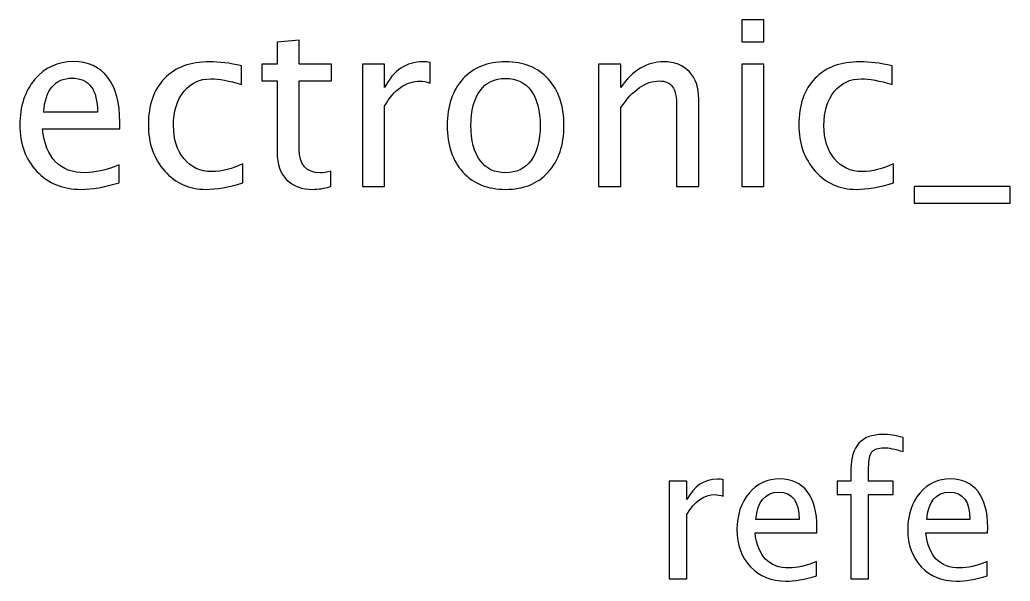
# Model space of a CAD drawing. Header units: centimetres. Extents: x -67 to 67, y -62 to 59.
# Drawn here: x -15.36 to -4.01, y 52.15 to 58.58 of the extents above; entities that cross this region are included whole.
import ezdxf

# ---------------------------------------------------------------- set-up
doc = ezdxf.new("R2010")
doc.units = ezdxf.units.CM
doc.header["$MEASUREMENT"] = 0
doc.layers.add('Layer 1', color=7, linetype='Continuous')

msp = doc.modelspace()

# ---------------------------------------------------------------- linework, layer by layer
at = {"layer": 'Layer 1'}
for points, knots in [([(-7.08286, 58.32938), (-7.08286, 58.32938), (-7.08286, 58.58338), (-7.08286, 58.58338), (-7.08286, 58.58338), (-7.08286, 58.58338), (-6.82886, 58.58338), (-6.82886, 58.58338), (-6.82886, 58.58338), (-6.82886, 58.58338), (-6.82886, 58.32938), (-6.82886, 58.32938), (-6.82886, 58.32938), (-6.82886, 58.32938), (-7.08286, 58.32938), (-7.08286, 58.32938)], [0, 0, 0, 0, 0.2, 0.2, 0.2, 0.2, 0.4, 0.4, 0.4, 0.4, 0.6, 0.6, 0.6, 0.6, 1, 1, 1, 1]), ([(-11.79553, 56.67088), (-11.87402, 56.64927), (-11.94237, 56.63869), (-12.00014, 56.63869), (-12.00014, 56.63869), (-12.12979, 56.63869), (-12.23077, 56.67573), (-12.30309, 56.74981), (-12.30309, 56.74981), (-12.37585, 56.8239), (-12.41201, 56.92664), (-12.41201, 57.0585), (-12.41201, 57.0585), (-12.41201, 57.0585), (-12.41201, 57.88223), (-12.41201, 57.88223), (-12.41201, 57.88223), (-12.41201, 57.88223), (-12.58751, 57.88223), (-12.58751, 57.88223), (-12.58751, 57.88223), (-12.58751, 57.88223), (-12.58751, 58.07273), (-12.58751, 58.07273), (-12.58751, 58.07273), (-12.58751, 58.07273), (-12.41201, 58.07273), (-12.41201, 58.07273), (-12.41201, 58.07273), (-12.41201, 58.07273), (-12.41201, 58.32629), (-12.41201, 58.32629), (-12.41201, 58.32629), (-12.41201, 58.32629), (-12.15801, 58.35054), (-12.15801, 58.35054), (-12.15801, 58.35054), (-12.15801, 58.35054), (-12.15801, 58.07273), (-12.15801, 58.07273), (-12.15801, 58.07273), (-12.15801, 58.07273), (-11.79024, 58.07273), (-11.79024, 58.07273), (-11.79024, 58.07273), (-11.79024, 58.07273), (-11.79024, 57.88223), (-11.79024, 57.88223), (-11.79024, 57.88223), (-11.79024, 57.88223), (-12.15801, 57.88223), (-12.15801, 57.88223), (-12.15801, 57.88223), (-12.15801, 57.88223), (-12.15801, 57.10436), (-12.15801, 57.10436), (-12.15801, 57.10436), (-12.15801, 56.92091), (-12.07819, 56.82919), (-11.919, 56.82919), (-11.919, 56.82919), (-11.88505, 56.82919), (-11.84404, 56.83492), (-11.79553, 56.84595), (-11.79553, 56.84595), (-11.79553, 56.84595), (-11.79553, 56.67088), (-11.79553, 56.67088)], [0, 0, 0, 0, 0.05555556, 0.05555556, 0.05555556, 0.05555556, 0.11111111, 0.11111111, 0.11111111, 0.11111111, 0.16666667, 0.16666667, 0.16666667, 0.16666667, 0.22222222, 0.22222222, 0.22222222, 0.22222222, 0.27777778, 0.27777778, 0.27777778, 0.27777778, 0.33333333, 0.33333333, 0.33333333, 0.33333333, 0.38888889, 0.38888889, 0.38888889, 0.38888889, 0.44444444, 0.44444444, 0.44444444, 0.44444444, 0.5, 0.5, 0.5, 0.5, 0.55555556, 0.55555556, 0.55555556, 0.55555556, 0.61111111, 0.61111111, 0.61111111, 0.61111111, 0.66666667, 0.66666667, 0.66666667, 0.66666667, 0.72222222, 0.72222222, 0.72222222, 0.72222222, 0.77777778, 0.77777778, 0.77777778, 0.77777778, 0.83333333, 0.83333333, 0.83333333, 0.83333333, 0.88888889, 0.88888889, 0.88888889, 0.88888889, 1, 1, 1, 1]), ([(-14.22264, 56.71542), (-14.3933, 56.66427), (-14.53926, 56.63869), (-14.66097, 56.63869), (-14.66097, 56.63869), (-14.86867, 56.63869), (-15.03756, 56.70748), (-15.16764, 56.84462), (-15.16764, 56.84462), (-15.29773, 56.98177), (-15.363, 57.15948), (-15.363, 57.3782), (-15.363, 57.3782), (-15.363, 57.59031), (-15.30567, 57.76449), (-15.19058, 57.90075), (-15.19058, 57.90075), (-15.07548, 58.03657), (-14.9282, 58.10448), (-14.74872, 58.10448), (-14.74872, 58.10448), (-14.57895, 58.10448), (-14.44754, 58.04407), (-14.35493, 57.92324), (-14.35493, 57.92324), (-14.26233, 57.80241), (-14.21603, 57.63132), (-14.21603, 57.40951), (-14.21603, 57.40951), (-14.21603, 57.40951), (-14.21735, 57.3319), (-14.21735, 57.3319), (-14.21735, 57.3319), (-14.21735, 57.3319), (-15.1037, 57.3319), (-15.1037, 57.3319), (-15.1037, 57.3319), (-15.06666, 56.99676), (-14.90306, 56.82919), (-14.61334, 56.82919), (-14.61334, 56.82919), (-14.50707, 56.82919), (-14.37698, 56.85918), (-14.22264, 56.91915), (-14.22264, 56.91915), (-14.22264, 56.91915), (-14.22264, 56.71542), (-14.22264, 56.71542)], [0, 0, 0, 0, 0.07692308, 0.07692308, 0.07692308, 0.07692308, 0.15384615, 0.15384615, 0.15384615, 0.15384615, 0.23076923, 0.23076923, 0.23076923, 0.23076923, 0.30769231, 0.30769231, 0.30769231, 0.30769231, 0.38461538, 0.38461538, 0.38461538, 0.38461538, 0.46153846, 0.46153846, 0.46153846, 0.46153846, 0.53846154, 0.53846154, 0.53846154, 0.53846154, 0.61538462, 0.61538462, 0.61538462, 0.61538462, 0.69230769, 0.69230769, 0.69230769, 0.69230769, 0.76923077, 0.76923077, 0.76923077, 0.76923077, 0.84615385, 0.84615385, 0.84615385, 0.84615385, 1, 1, 1, 1]), ([(-12.80403, 56.71277), (-12.96852, 56.66338), (-13.11051, 56.63869), (-13.23001, 56.63869), (-13.23001, 56.63869), (-13.41963, 56.63869), (-13.57662, 56.7088), (-13.70141, 56.84859), (-13.70141, 56.84859), (-13.82621, 56.98882), (-13.88883, 57.16565), (-13.88883, 57.37864), (-13.88883, 57.37864), (-13.88883, 57.60618), (-13.82709, 57.78389), (-13.70362, 57.91089), (-13.70362, 57.91089), (-13.58015, 58.03833), (-13.40773, 58.10183), (-13.18636, 58.10183), (-13.18636, 58.10183), (-13.07744, 58.10183), (-12.95485, 58.08684), (-12.81991, 58.05685), (-12.81991, 58.05685), (-12.81991, 58.05685), (-12.81991, 57.84254), (-12.81991, 57.84254), (-12.81991, 57.84254), (-12.96323, 57.88488), (-13.08008, 57.90604), (-13.17004, 57.90604), (-13.17004, 57.90604), (-13.30057, 57.90604), (-13.40508, 57.85709), (-13.48313, 57.75964), (-13.48313, 57.75964), (-13.56118, 57.66219), (-13.60043, 57.5321), (-13.60043, 57.36982), (-13.60043, 57.36982), (-13.60043, 57.21239), (-13.55986, 57.08539), (-13.47916, 56.98794), (-13.47916, 56.98794), (-13.39846, 56.89093), (-13.29307, 56.84242), (-13.1621, 56.84242), (-13.1621, 56.84242), (-13.04613, 56.84242), (-12.92707, 56.87241), (-12.80403, 56.93238), (-12.80403, 56.93238), (-12.80403, 56.93238), (-12.80403, 56.71277), (-12.80403, 56.71277)], [0, 0, 0, 0, 0.06666667, 0.06666667, 0.06666667, 0.06666667, 0.13333333, 0.13333333, 0.13333333, 0.13333333, 0.2, 0.2, 0.2, 0.2, 0.26666667, 0.26666667, 0.26666667, 0.26666667, 0.33333333, 0.33333333, 0.33333333, 0.33333333, 0.4, 0.4, 0.4, 0.4, 0.46666667, 0.46666667, 0.46666667, 0.46666667, 0.53333333, 0.53333333, 0.53333333, 0.53333333, 0.6, 0.6, 0.6, 0.6, 0.66666667, 0.66666667, 0.66666667, 0.66666667, 0.73333333, 0.73333333, 0.73333333, 0.73333333, 0.8, 0.8, 0.8, 0.8, 0.86666667, 0.86666667, 0.86666667, 0.86666667, 1, 1, 1, 1]), ([(-11.43305, 56.67044), (-11.43305, 56.67044), (-11.43305, 58.07273), (-11.43305, 58.07273), (-11.43305, 58.07273), (-11.43305, 58.07273), (-11.17905, 58.07273), (-11.17905, 58.07273), (-11.17905, 58.07273), (-11.17905, 58.07273), (-11.17905, 57.80771), (-11.17905, 57.80771), (-11.17905, 57.80771), (-11.07807, 58.00394), (-10.93167, 58.10183), (-10.7394, 58.10183), (-10.7394, 58.10183), (-10.71338, 58.10183), (-10.68604, 58.09963), (-10.65782, 58.09522), (-10.65782, 58.09522), (-10.65782, 58.09522), (-10.65782, 57.85754), (-10.65782, 57.85754), (-10.65782, 57.85754), (-10.70192, 57.87209), (-10.74072, 57.87958), (-10.77424, 57.87958), (-10.77424, 57.87958), (-10.93563, 57.87958), (-11.07057, 57.78433), (-11.17905, 57.59339), (-11.17905, 57.59339), (-11.17905, 57.59339), (-11.17905, 56.67044), (-11.17905, 56.67044), (-11.17905, 56.67044), (-11.17905, 56.67044), (-11.43305, 56.67044), (-11.43305, 56.67044)], [0, 0, 0, 0, 0.09090909, 0.09090909, 0.09090909, 0.09090909, 0.18181818, 0.18181818, 0.18181818, 0.18181818, 0.27272727, 0.27272727, 0.27272727, 0.27272727, 0.36363636, 0.36363636, 0.36363636, 0.36363636, 0.45454545, 0.45454545, 0.45454545, 0.45454545, 0.54545455, 0.54545455, 0.54545455, 0.54545455, 0.63636364, 0.63636364, 0.63636364, 0.63636364, 0.72727273, 0.72727273, 0.72727273, 0.72727273, 0.81818182, 0.81818182, 0.81818182, 0.81818182, 1, 1, 1, 1]), ([(-9.79219, 56.63869), (-9.99812, 56.63869), (-10.16128, 56.70439), (-10.28123, 56.8358), (-10.28123, 56.8358), (-10.40161, 56.96721), (-10.46159, 57.14581), (-10.46159, 57.37114), (-10.46159, 57.37114), (-10.46159, 57.59604), (-10.40161, 57.77419), (-10.28123, 57.90516), (-10.28123, 57.90516), (-10.16128, 58.03613), (-9.99812, 58.10183), (-9.79219, 58.10183), (-9.79219, 58.10183), (-9.58626, 58.10183), (-9.4231, 58.03613), (-9.30315, 57.90516), (-9.30315, 57.90516), (-9.18277, 57.77419), (-9.1228, 57.59604), (-9.1228, 57.37114), (-9.1228, 57.37114), (-9.1228, 57.14581), (-9.18277, 56.96721), (-9.30315, 56.8358), (-9.30315, 56.8358), (-9.4231, 56.70439), (-9.58626, 56.63869), (-9.79219, 56.63869)], [0, 0, 0, 0, 0.11111111, 0.11111111, 0.11111111, 0.11111111, 0.22222222, 0.22222222, 0.22222222, 0.22222222, 0.33333333, 0.33333333, 0.33333333, 0.33333333, 0.44444444, 0.44444444, 0.44444444, 0.44444444, 0.55555556, 0.55555556, 0.55555556, 0.55555556, 0.66666667, 0.66666667, 0.66666667, 0.66666667, 0.77777778, 0.77777778, 0.77777778, 0.77777778, 1, 1, 1, 1]), ([(-8.72504, 56.67044), (-8.72504, 56.67044), (-8.72504, 58.07273), (-8.72504, 58.07273), (-8.72504, 58.07273), (-8.72504, 58.07273), (-8.47104, 58.07273), (-8.47104, 58.07273), (-8.47104, 58.07273), (-8.47104, 58.07273), (-8.47104, 57.80771), (-8.47104, 57.80771), (-8.47104, 57.80771), (-8.33654, 58.00394), (-8.17162, 58.10183), (-7.97671, 58.10183), (-7.97671, 58.10183), (-7.85412, 58.10183), (-7.75667, 58.06347), (-7.68479, 57.9863), (-7.68479, 57.9863), (-7.61291, 57.90957), (-7.57675, 57.80594), (-7.57675, 57.6763), (-7.57675, 57.6763), (-7.57675, 57.6763), (-7.57675, 56.67044), (-7.57675, 56.67044), (-7.57675, 56.67044), (-7.57675, 56.67044), (-7.83075, 56.67044), (-7.83075, 56.67044), (-7.83075, 56.67044), (-7.83075, 56.67044), (-7.83075, 57.59339), (-7.83075, 57.59339), (-7.83075, 57.59339), (-7.83075, 57.69746), (-7.84618, 57.77155), (-7.87661, 57.81564), (-7.87661, 57.81564), (-7.90748, 57.86018), (-7.95819, 57.88223), (-8.02919, 57.88223), (-8.02919, 57.88223), (-8.18529, 57.88223), (-8.33258, 57.78037), (-8.47104, 57.57664), (-8.47104, 57.57664), (-8.47104, 57.57664), (-8.47104, 56.67044), (-8.47104, 56.67044), (-8.47104, 56.67044), (-8.47104, 56.67044), (-8.72504, 56.67044), (-8.72504, 56.67044)], [0, 0, 0, 0, 0.06666667, 0.06666667, 0.06666667, 0.06666667, 0.13333333, 0.13333333, 0.13333333, 0.13333333, 0.2, 0.2, 0.2, 0.2, 0.26666667, 0.26666667, 0.26666667, 0.26666667, 0.33333333, 0.33333333, 0.33333333, 0.33333333, 0.4, 0.4, 0.4, 0.4, 0.46666667, 0.46666667, 0.46666667, 0.46666667, 0.53333333, 0.53333333, 0.53333333, 0.53333333, 0.6, 0.6, 0.6, 0.6, 0.66666667, 0.66666667, 0.66666667, 0.66666667, 0.73333333, 0.73333333, 0.73333333, 0.73333333, 0.8, 0.8, 0.8, 0.8, 0.86666667, 0.86666667, 0.86666667, 0.86666667, 1, 1, 1, 1]), ([(-7.08286, 56.67044), (-7.08286, 56.67044), (-7.08286, 58.07273), (-7.08286, 58.07273), (-7.08286, 58.07273), (-7.08286, 58.07273), (-6.82886, 58.07273), (-6.82886, 58.07273), (-6.82886, 58.07273), (-6.82886, 58.07273), (-6.82886, 56.67044), (-6.82886, 56.67044), (-6.82886, 56.67044), (-6.82886, 56.67044), (-7.08286, 56.67044), (-7.08286, 56.67044)], [0, 0, 0, 0, 0.2, 0.2, 0.2, 0.2, 0.4, 0.4, 0.4, 0.4, 0.6, 0.6, 0.6, 0.6, 1, 1, 1, 1]), ([(-5.34455, 56.71277), (-5.50904, 56.66338), (-5.65103, 56.63869), (-5.77053, 56.63869), (-5.77053, 56.63869), (-5.96015, 56.63869), (-6.11714, 56.7088), (-6.24193, 56.84859), (-6.24193, 56.84859), (-6.36673, 56.98882), (-6.42935, 57.16565), (-6.42935, 57.37864), (-6.42935, 57.37864), (-6.42935, 57.60618), (-6.36761, 57.78389), (-6.24414, 57.91089), (-6.24414, 57.91089), (-6.12067, 58.03833), (-5.94825, 58.10183), (-5.72688, 58.10183), (-5.72688, 58.10183), (-5.61796, 58.10183), (-5.49537, 58.08684), (-5.36043, 58.05685), (-5.36043, 58.05685), (-5.36043, 58.05685), (-5.36043, 57.84254), (-5.36043, 57.84254), (-5.36043, 57.84254), (-5.50375, 57.88488), (-5.6206, 57.90604), (-5.71056, 57.90604), (-5.71056, 57.90604), (-5.84109, 57.90604), (-5.9456, 57.85709), (-6.02365, 57.75964), (-6.02365, 57.75964), (-6.1017, 57.66219), (-6.14095, 57.5321), (-6.14095, 57.36982), (-6.14095, 57.36982), (-6.14095, 57.21239), (-6.10038, 57.08539), (-6.01968, 56.98794), (-6.01968, 56.98794), (-5.93898, 56.89093), (-5.83359, 56.84242), (-5.70262, 56.84242), (-5.70262, 56.84242), (-5.58665, 56.84242), (-5.46759, 56.87241), (-5.34455, 56.93238), (-5.34455, 56.93238), (-5.34455, 56.93238), (-5.34455, 56.71277), (-5.34455, 56.71277)], [0, 0, 0, 0, 0.06666667, 0.06666667, 0.06666667, 0.06666667, 0.13333333, 0.13333333, 0.13333333, 0.13333333, 0.2, 0.2, 0.2, 0.2, 0.26666667, 0.26666667, 0.26666667, 0.26666667, 0.33333333, 0.33333333, 0.33333333, 0.33333333, 0.4, 0.4, 0.4, 0.4, 0.46666667, 0.46666667, 0.46666667, 0.46666667, 0.53333333, 0.53333333, 0.53333333, 0.53333333, 0.6, 0.6, 0.6, 0.6, 0.66666667, 0.66666667, 0.66666667, 0.66666667, 0.73333333, 0.73333333, 0.73333333, 0.73333333, 0.8, 0.8, 0.8, 0.8, 0.86666667, 0.86666667, 0.86666667, 0.86666667, 1, 1, 1, 1]), ([(-15.09047, 57.5224), (-15.09047, 57.5224), (-14.47135, 57.5224), (-14.47135, 57.5224), (-14.47135, 57.5224), (-14.47135, 57.78345), (-14.56881, 57.91398), (-14.76327, 57.91398), (-14.76327, 57.91398), (-14.95907, 57.91398), (-15.06799, 57.78345), (-15.09047, 57.5224)], [0, 0, 0, 0, 0.25, 0.25, 0.25, 0.25, 0.5, 0.5, 0.5, 0.5, 1, 1, 1, 1]), ([(-9.79263, 56.82919), (-9.66695, 56.82919), (-9.56906, 56.87637), (-9.49939, 56.97118), (-9.49939, 56.97118), (-9.43015, 57.06555), (-9.39532, 57.19917), (-9.39532, 57.37114), (-9.39532, 57.37114), (-9.39532, 57.54268), (-9.43015, 57.67586), (-9.49939, 57.77022), (-9.49939, 57.77022), (-9.56906, 57.86415), (-9.66695, 57.91133), (-9.79263, 57.91133), (-9.79263, 57.91133), (-9.91875, 57.91133), (-10.01664, 57.86415), (-10.08544, 57.77022), (-10.08544, 57.77022), (-10.15467, 57.67586), (-10.18906, 57.54268), (-10.18906, 57.37114), (-10.18906, 57.37114), (-10.18906, 57.19917), (-10.15467, 57.06555), (-10.08544, 56.97118), (-10.08544, 56.97118), (-10.01664, 56.87637), (-9.91875, 56.82919), (-9.79263, 56.82919)], [0, 0, 0, 0, 0.11111111, 0.11111111, 0.11111111, 0.11111111, 0.22222222, 0.22222222, 0.22222222, 0.22222222, 0.33333333, 0.33333333, 0.33333333, 0.33333333, 0.44444444, 0.44444444, 0.44444444, 0.44444444, 0.55555556, 0.55555556, 0.55555556, 0.55555556, 0.66666667, 0.66666667, 0.66666667, 0.66666667, 0.77777778, 0.77777778, 0.77777778, 0.77777778, 1, 1, 1, 1]), ([(-5.10599, 56.47994), (-5.10599, 56.47994), (-5.10599, 56.67044), (-5.10599, 56.67044), (-5.10599, 56.67044), (-5.10599, 56.67044), (-4.00532, 56.67044), (-4.00532, 56.67044), (-4.00532, 56.67044), (-4.00532, 56.67044), (-4.00532, 56.47994), (-4.00532, 56.47994), (-4.00532, 56.47994), (-4.00532, 56.47994), (-5.10599, 56.47994), (-5.10599, 56.47994)], [0, 0, 0, 0, 0.2, 0.2, 0.2, 0.2, 0.4, 0.4, 0.4, 0.4, 0.6, 0.6, 0.6, 0.6, 1, 1, 1, 1]), ([(-5.8321, 52.17044), (-5.8321, 52.17044), (-5.8321, 53.13987), (-5.8321, 53.13987), (-5.8321, 53.13987), (-5.8321, 53.13987), (-5.9912, 53.13987), (-5.9912, 53.13987), (-5.9912, 53.13987), (-5.9912, 53.13987), (-5.9912, 53.29228), (-5.9912, 53.29228), (-5.9912, 53.29228), (-5.9912, 53.29228), (-5.8321, 53.29228), (-5.8321, 53.29228), (-5.8321, 53.29228), (-5.8321, 53.29228), (-5.8321, 53.42668), (-5.8321, 53.42668), (-5.8321, 53.42668), (-5.8321, 53.69409), (-5.71004, 53.82779), (-5.46592, 53.82779), (-5.46592, 53.82779), (-5.39748, 53.82779), (-5.31987, 53.8165), (-5.23308, 53.79393), (-5.23308, 53.79393), (-5.23308, 53.79393), (-5.23308, 53.63094), (-5.23308, 53.63094), (-5.23308, 53.63094), (-5.32516, 53.66058), (-5.39889, 53.67539), (-5.45427, 53.67539), (-5.45427, 53.67539), (-5.52165, 53.67539), (-5.56752, 53.65952), (-5.59186, 53.62741), (-5.59186, 53.62741), (-5.61655, 53.59531), (-5.6289, 53.53569), (-5.6289, 53.44856), (-5.6289, 53.44856), (-5.6289, 53.44856), (-5.6289, 53.29228), (-5.6289, 53.29228), (-5.6289, 53.29228), (-5.6289, 53.29228), (-5.34703, 53.29228), (-5.34703, 53.29228), (-5.34703, 53.29228), (-5.34703, 53.29228), (-5.34703, 53.13987), (-5.34703, 53.13987), (-5.34703, 53.13987), (-5.34703, 53.13987), (-5.6289, 53.13987), (-5.6289, 53.13987), (-5.6289, 53.13987), (-5.6289, 53.13987), (-5.6289, 52.17044), (-5.6289, 52.17044), (-5.6289, 52.17044), (-5.6289, 52.17044), (-5.8321, 52.17044), (-5.8321, 52.17044)], [0, 0, 0, 0, 0.05555556, 0.05555556, 0.05555556, 0.05555556, 0.11111111, 0.11111111, 0.11111111, 0.11111111, 0.16666667, 0.16666667, 0.16666667, 0.16666667, 0.22222222, 0.22222222, 0.22222222, 0.22222222, 0.27777778, 0.27777778, 0.27777778, 0.27777778, 0.33333333, 0.33333333, 0.33333333, 0.33333333, 0.38888889, 0.38888889, 0.38888889, 0.38888889, 0.44444444, 0.44444444, 0.44444444, 0.44444444, 0.5, 0.5, 0.5, 0.5, 0.55555556, 0.55555556, 0.55555556, 0.55555556, 0.61111111, 0.61111111, 0.61111111, 0.61111111, 0.66666667, 0.66666667, 0.66666667, 0.66666667, 0.72222222, 0.72222222, 0.72222222, 0.72222222, 0.77777778, 0.77777778, 0.77777778, 0.77777778, 0.83333333, 0.83333333, 0.83333333, 0.83333333, 0.88888889, 0.88888889, 0.88888889, 0.88888889, 1, 1, 1, 1]), ([(-7.91561, 52.17044), (-7.91561, 52.17044), (-7.91561, 53.29228), (-7.91561, 53.29228), (-7.91561, 53.29228), (-7.91561, 53.29228), (-7.71241, 53.29228), (-7.71241, 53.29228), (-7.71241, 53.29228), (-7.71241, 53.29228), (-7.71241, 53.08026), (-7.71241, 53.08026), (-7.71241, 53.08026), (-7.63162, 53.23724), (-7.5145, 53.31556), (-7.36069, 53.31556), (-7.36069, 53.31556), (-7.33988, 53.31556), (-7.318, 53.31379), (-7.29543, 53.31027), (-7.29543, 53.31027), (-7.29543, 53.31027), (-7.29543, 53.12012), (-7.29543, 53.12012), (-7.29543, 53.12012), (-7.3307, 53.13176), (-7.36175, 53.13776), (-7.38856, 53.13776), (-7.38856, 53.13776), (-7.51768, 53.13776), (-7.62563, 53.06156), (-7.71241, 52.90881), (-7.71241, 52.90881), (-7.71241, 52.90881), (-7.71241, 52.17044), (-7.71241, 52.17044), (-7.71241, 52.17044), (-7.71241, 52.17044), (-7.91561, 52.17044), (-7.91561, 52.17044)], [0, 0, 0, 0, 0.09090909, 0.09090909, 0.09090909, 0.09090909, 0.18181818, 0.18181818, 0.18181818, 0.18181818, 0.27272727, 0.27272727, 0.27272727, 0.27272727, 0.36363636, 0.36363636, 0.36363636, 0.36363636, 0.45454545, 0.45454545, 0.45454545, 0.45454545, 0.54545455, 0.54545455, 0.54545455, 0.54545455, 0.63636364, 0.63636364, 0.63636364, 0.63636364, 0.72727273, 0.72727273, 0.72727273, 0.72727273, 0.81818182, 0.81818182, 0.81818182, 0.81818182, 1, 1, 1, 1]), ([(-6.22616, 52.20642), (-6.36268, 52.1655), (-6.47945, 52.14504), (-6.57682, 52.14504), (-6.57682, 52.14504), (-6.74298, 52.14504), (-6.87809, 52.20007), (-6.98216, 52.30979), (-6.98216, 52.30979), (-7.08623, 52.4195), (-7.13844, 52.56167), (-7.13844, 52.73665), (-7.13844, 52.73665), (-7.13844, 52.90634), (-7.09258, 53.04568), (-7.0005, 53.15469), (-7.0005, 53.15469), (-6.90843, 53.26335), (-6.7906, 53.31768), (-6.64702, 53.31768), (-6.64702, 53.31768), (-6.5112, 53.31768), (-6.40607, 53.26934), (-6.33199, 53.17268), (-6.33199, 53.17268), (-6.25791, 53.07602), (-6.22086, 52.93914), (-6.22086, 52.7617), (-6.22086, 52.7617), (-6.22086, 52.7617), (-6.22192, 52.69961), (-6.22192, 52.69961), (-6.22192, 52.69961), (-6.22192, 52.69961), (-6.93101, 52.69961), (-6.93101, 52.69961), (-6.93101, 52.69961), (-6.90137, 52.4315), (-6.77049, 52.29744), (-6.53872, 52.29744), (-6.53872, 52.29744), (-6.4537, 52.29744), (-6.34963, 52.32143), (-6.22616, 52.36941), (-6.22616, 52.36941), (-6.22616, 52.36941), (-6.22616, 52.20642), (-6.22616, 52.20642)], [0, 0, 0, 0, 0.07692308, 0.07692308, 0.07692308, 0.07692308, 0.15384615, 0.15384615, 0.15384615, 0.15384615, 0.23076923, 0.23076923, 0.23076923, 0.23076923, 0.30769231, 0.30769231, 0.30769231, 0.30769231, 0.38461538, 0.38461538, 0.38461538, 0.38461538, 0.46153846, 0.46153846, 0.46153846, 0.46153846, 0.53846154, 0.53846154, 0.53846154, 0.53846154, 0.61538462, 0.61538462, 0.61538462, 0.61538462, 0.69230769, 0.69230769, 0.69230769, 0.69230769, 0.76923077, 0.76923077, 0.76923077, 0.76923077, 0.84615385, 0.84615385, 0.84615385, 0.84615385, 1, 1, 1, 1]), ([(-4.26859, 52.20642), (-4.40511, 52.1655), (-4.52188, 52.14504), (-4.61925, 52.14504), (-4.61925, 52.14504), (-4.78541, 52.14504), (-4.92052, 52.20007), (-5.02459, 52.30979), (-5.02459, 52.30979), (-5.12866, 52.4195), (-5.18087, 52.56167), (-5.18087, 52.73665), (-5.18087, 52.73665), (-5.18087, 52.90634), (-5.13501, 53.04568), (-5.04293, 53.15469), (-5.04293, 53.15469), (-4.95086, 53.26335), (-4.83303, 53.31768), (-4.68945, 53.31768), (-4.68945, 53.31768), (-4.55363, 53.31768), (-4.4485, 53.26934), (-4.37442, 53.17268), (-4.37442, 53.17268), (-4.30034, 53.07602), (-4.26329, 52.93914), (-4.26329, 52.7617), (-4.26329, 52.7617), (-4.26329, 52.7617), (-4.26435, 52.69961), (-4.26435, 52.69961), (-4.26435, 52.69961), (-4.26435, 52.69961), (-4.97344, 52.69961), (-4.97344, 52.69961), (-4.97344, 52.69961), (-4.9438, 52.4315), (-4.81292, 52.29744), (-4.58115, 52.29744), (-4.58115, 52.29744), (-4.49613, 52.29744), (-4.39206, 52.32143), (-4.26859, 52.36941), (-4.26859, 52.36941), (-4.26859, 52.36941), (-4.26859, 52.20642), (-4.26859, 52.20642)], [0, 0, 0, 0, 0.07692308, 0.07692308, 0.07692308, 0.07692308, 0.15384615, 0.15384615, 0.15384615, 0.15384615, 0.23076923, 0.23076923, 0.23076923, 0.23076923, 0.30769231, 0.30769231, 0.30769231, 0.30769231, 0.38461538, 0.38461538, 0.38461538, 0.38461538, 0.46153846, 0.46153846, 0.46153846, 0.46153846, 0.53846154, 0.53846154, 0.53846154, 0.53846154, 0.61538462, 0.61538462, 0.61538462, 0.61538462, 0.69230769, 0.69230769, 0.69230769, 0.69230769, 0.76923077, 0.76923077, 0.76923077, 0.76923077, 0.84615385, 0.84615385, 0.84615385, 0.84615385, 1, 1, 1, 1]), ([(-6.92042, 52.85201), (-6.92042, 52.85201), (-6.42512, 52.85201), (-6.42512, 52.85201), (-6.42512, 52.85201), (-6.42512, 53.06085), (-6.50309, 53.16527), (-6.65866, 53.16527), (-6.65866, 53.16527), (-6.81529, 53.16527), (-6.90243, 53.06085), (-6.92042, 52.85201)], [0, 0, 0, 0, 0.25, 0.25, 0.25, 0.25, 0.5, 0.5, 0.5, 0.5, 1, 1, 1, 1]), ([(-4.96285, 52.85201), (-4.96285, 52.85201), (-4.46755, 52.85201), (-4.46755, 52.85201), (-4.46755, 52.85201), (-4.46755, 53.06085), (-4.54552, 53.16527), (-4.70109, 53.16527), (-4.70109, 53.16527), (-4.85772, 53.16527), (-4.94486, 53.06085), (-4.96285, 52.85201)], [0, 0, 0, 0, 0.25, 0.25, 0.25, 0.25, 0.5, 0.5, 0.5, 0.5, 1, 1, 1, 1])]:
    msp.add_open_spline(points, degree=3, knots=knots, dxfattribs=at)

doc.saveas('drawing.dxf')
